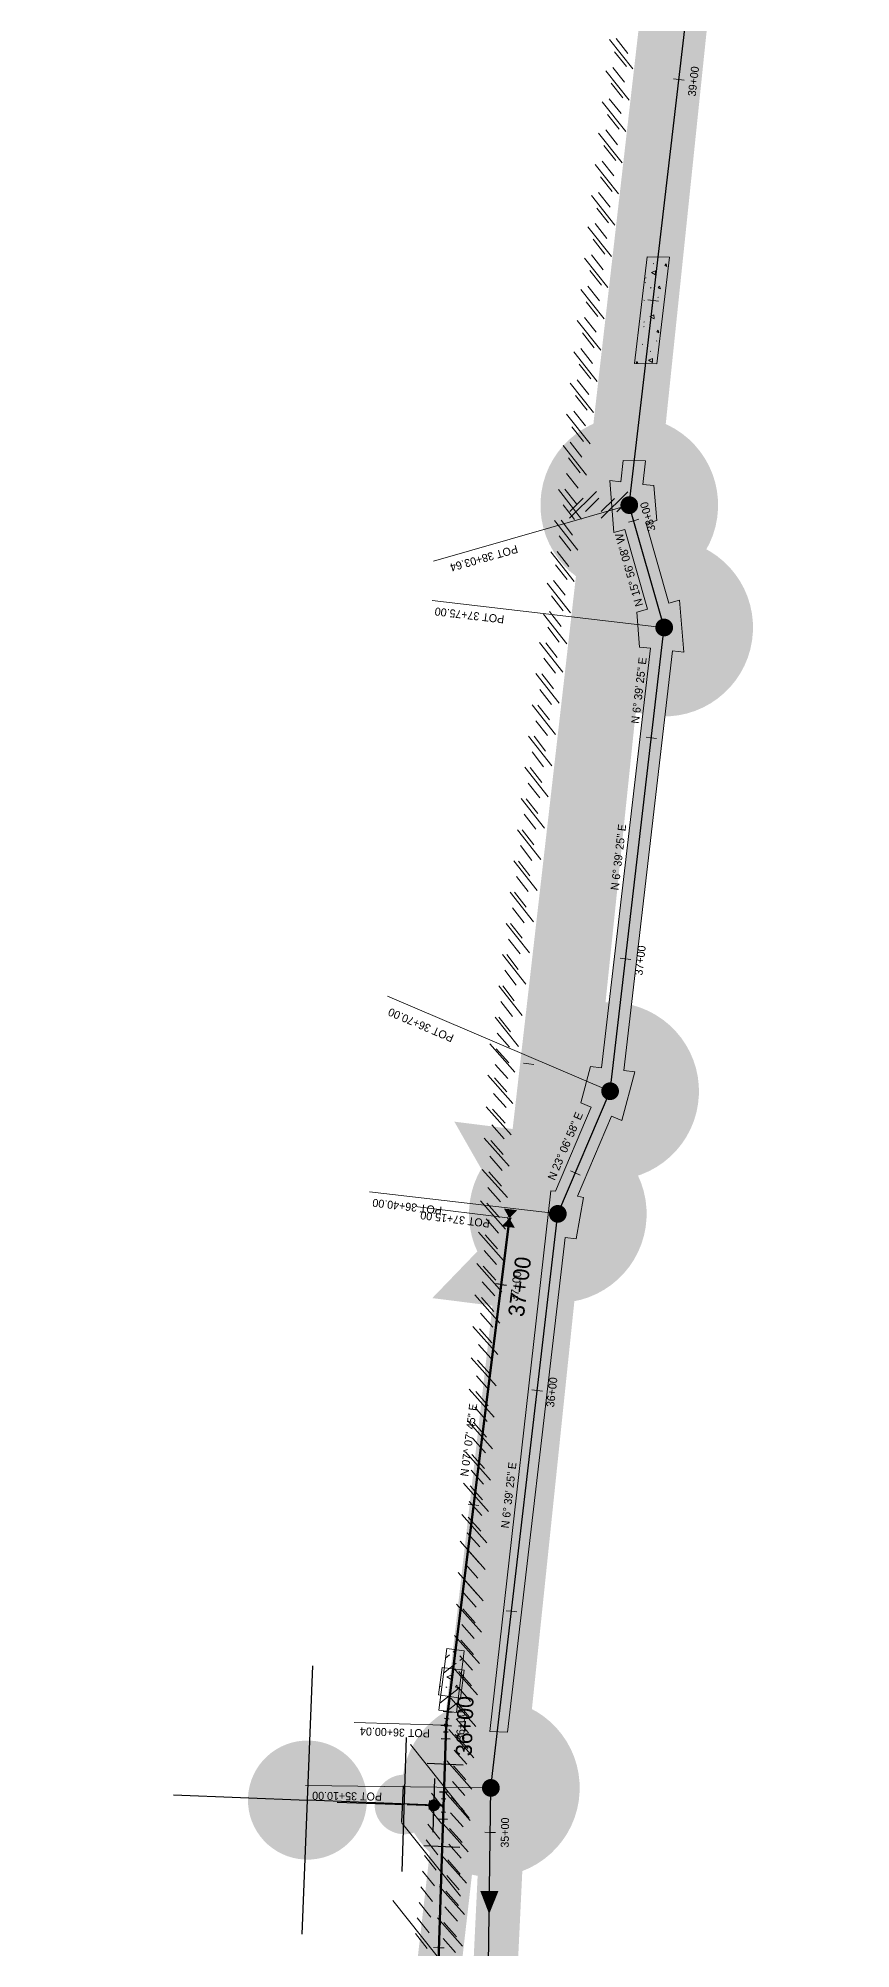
# Model space of a CAD drawing. Extents: x 2536931 to 2538613, y 7112513 to 7131087.
# Drawn here: x 2538331.3 to 2538514.2, y 7128406.8 to 7128836.5 of the extents above; entities that cross this region are included whole.
import ezdxf
from ezdxf.enums import TextEntityAlignment as Align

# ---------------------------------------------------------------- set-up
doc = ezdxf.new("R2010")
doc.units = 0
doc.header["$MEASUREMENT"] = 0
for name, color, linetype, lineweight in [('C-FIRE-HYDT-100SCALE', 7, 'Continuous', 30), ('C-FIRE-HYDT-200SCALE', 3, 'Continuous', 30), ('C-FIRE-HYDT-20SCALE', 30, 'Continuous', 30), ('C-FIRE-HYDT-40SCALE', 1, 'Continuous', 30), ('C-PIPE-CASING', 6, 'Continuous', 13), ('C-PVMT-CONC-REPAIR', 7, 'Continuous', 0), ('C-SSWR-MHOL', 6, 'Continuous', 30), ('C-SSWR-MHOL-200SCALE', 6, 'Continuous', 30), ('C-SSWR-MHOL-20SCALE', 6, 'Continuous', 30), ('C-SSWR-UGND', 1, 'Continuous', 30), ('C-SSWR-UGND-ABAN', 7, 'Continuous', 13), ('C-SSWR-UGND-ABAN-20-SCALE', 7, 'Continuous', 13), ('C-WATR-INST-100SCALE', 7, 'Continuous', 30), ('C-WATR-INST-200SCALE', 3, 'Continuous', 30), ('C-WATR-INST-20SCALE', 30, 'Continuous', 30), ('C-WATR-INST-40SCALE', 1, 'Continuous', 30), ('C-WATR-UGND', 4, 'Continuous', 53), ('C-WATR-UGND-ABANDON-100', 7, 'Continuous', 13), ('C-WATR-UGND-ABANDON-20', 7, 'Continuous', 13), ('CONCRETE REPAIR', 7, 'Continuous', 13), ('D_ALIGN_WL_20_SCALE', 7, 'Continuous', 30), ('D_ALIGN_WL_40_SCALE', 7, 'Continuous', 30), ('D_ALIGN_WL_POT_20_SCALE', 7, 'Continuous', 0), ('distance', 54, 'Continuous', 0)]:
    doc.layers.add(name, color=color, linetype=linetype, lineweight=lineweight)
doc.layers.add('C-WATR-UGND-OLD', color=56, linetype='Continuous', lineweight=53, plot=False)
doc.styles.add('L90', font='simplex.shx', dxfattribs={"height": 0.0075})
doc.styles.add('Style-BRIDGE', font='BRIDGE.shx')

# ---------------------------------------------------------------- blocks, each defined once
blk = doc.blocks.new('FHP40SC')
at = {"layer": 'C-FIRE-HYDT-40SCALE'}
h = blk.add_hatch(color=256, dxfattribs=at)
edge = h.paths.add_edge_path()
edge.add_arc((0, 0), 2.68, 0.0002, 360.0002)
for p, q in [((0, 6.04), (0, 0)), ((-6.04, 0), (6.04, 0))]:
    blk.add_line(p, q, dxfattribs=at)
blk = doc.blocks.new('WVP40SC_1')
at = {"layer": 'C-WATR-INST-20SCALE', "extrusion": (0, 0, -1)}
blk.add_solid([(4, -3), (4, 3), (0, 0)], dxfattribs=at)
at = {"layer": 'C-WATR-INST-20SCALE'}
blk.add_solid([(0, 0), (4, -3), (4, 3)], dxfattribs=at)
blk = doc.blocks.new('WVP40SC_2')
at = {"layer": 'C-WATR-INST-200SCALE', "extrusion": (0, 0, -1)}
blk.add_solid([(4, -3), (4, 3), (0, 0)], dxfattribs=at)
at = {"layer": 'C-WATR-INST-200SCALE'}
blk.add_solid([(0, 0), (4, -3), (4, 3)], dxfattribs=at)
blk = doc.blocks.new('TP20SC_1')
at = {"layer": 'C-WATR-INST-40SCALE'}
for p, q in [((-1.54, -0.51), (-1.54, 0.51)), ((-1.54, 0), (0, 0)), ((-0.51, 1.54), (0.51, 1.54)), ((0, 1.54), (0, 0)), ((1.54, 0), (0, 0)), ((1.54, 0.51), (1.54, -0.51))]:
    blk.add_line(p, q, dxfattribs=at)
blk = doc.blocks.new('WVP40SC_3')
at = {"layer": 'C-WATR-UGND-OLD', "extrusion": (0, 0, -1)}
blk.add_solid([(4, -3), (4, 3), (0, 0)], dxfattribs=at)
at = {"layer": 'C-WATR-UGND-OLD'}
blk.add_solid([(0, 0), (4, -3), (4, 3)], dxfattribs=at)
blk = doc.blocks.new('FHP40SC_3')
at = {"layer": 'C-FIRE-HYDT-200SCALE'}
h = blk.add_hatch(color=256, dxfattribs=at)
edge = h.paths.add_edge_path()
edge.add_arc((0, 0), 2.68, 0.0002, 360.0002)
for p, q in [((0, 6.04), (0, 0)), ((-6.04, 0), (6.04, 0))]:
    blk.add_line(p, q, dxfattribs=at)
blk = doc.blocks.new('FHP40SC_2')
at = {"layer": 'C-FIRE-HYDT-200SCALE'}
h = blk.add_hatch(color=256, dxfattribs=at)
edge = h.paths.add_edge_path()
edge.add_arc((0, 0), 2.679, 0.00017, 360.00017)
for p, q in [((0, 6.04), (0, 0)), ((-6.04, 0), (6.04, 0))]:
    blk.add_line(p, q, dxfattribs=at)
blk = doc.blocks.new('*U112')
at = {"layer": 'C-WATR-INST-200SCALE'}
for p, q in [((6.73, 9.23), (-1.41, 9.31)), ((2.66, 9.27), (2.5, -9.27)), ((-6.66, 4.15), (-6.73, -3.99)), ((6.56, -9.31), (-1.57, -9.24))]:
    blk.add_line(p, q, dxfattribs=at)
blk = doc.blocks.new('*U111')
at = {"layer": 'C-WATR-INST-200SCALE'}
blk.add_line((-28.25, 0.9), (2.4, 0), dxfattribs=at)
at = {"layer": 'C-FIRE-HYDT-200SCALE', "xscale": 5, "yscale": 5, "zscale": 5.000000000000001, "rotation": 268.3181426825738}
blk.add_blockref('FHP40SC_2', (2.4, 0), dxfattribs=at)
at = {"layer": 'C-WATR-INST-200SCALE', "rotation": 178.827949876491}
blk.add_blockref('*U112', (-25.67, 0.85), dxfattribs=at)
blk = doc.blocks.new('TP20SC')
at = {"layer": 'C-WATR-INST-20SCALE'}
for p, q in [((-1.54, -0.51), (-1.54, 0.51)), ((-1.54, 0), (0, 0)), ((-0.51, 1.54), (0.51, 1.54)), ((0, 1.54), (0, 0)), ((1.54, 0), (0, 0)), ((1.54, 0.51), (1.54, -0.51))]:
    blk.add_line(p, q, dxfattribs=at)
blk = doc.blocks.new('FHP40SC_1')
at = {"layer": 'C-FIRE-HYDT-20SCALE'}
h = blk.add_hatch(color=256, dxfattribs=at)
edge = h.paths.add_edge_path()
edge.add_arc((0, 0), 2.68, 0.00017, 360.00017)
for p, q in [((0, 6.04), (0, 0)), ((-6.04, 0), (6.04, 0))]:
    blk.add_line(p, q, dxfattribs=at)

msp = doc.modelspace()

# ---------------------------------------------------------------- hatches: boundary and pattern name
at = {"layer": 'C-PIPE-CASING'}
h = msp.add_hatch(dxfattribs=at)
h.set_pattern_fill('ANSI32', color=256, style=0)
h.set_pattern_definition([(217.87, (2538423.891, 7128472.855), (7.7368, 15.1374), [14.4, -1]), (217.87, (2538425.364, 7128470.961), (7.7368, 15.1374), [14.4, -1])])
h.paths.add_polyline_path([(2538421.5, 7128460.42), (2538423.24, 7128474.32), (2538427.21, 7128473.82), (2538425.47, 7128459.93)])
at = {"layer": 'C-PVMT-CONC-REPAIR'}
h = msp.add_hatch(dxfattribs=at)
h.set_pattern_fill('CONCRT', color=256, style=0)
h.set_pattern_definition([(151.956, (2538463.8256, 7128775.5426), (42.51627, -21.21415), [0.5131, -66.8511]), (51.105, (2538463.3728, 7128775.7838), (-45.247607, -57.65857), [0.4588, -85.9072]), (-74.308, (2538463.6609, 7128776.1409), (7.61557, -29.876465), [0.62056, -113.271]), (169.899, (2538465.818, 7128778.0923), (8.63982, -0.29919), [1.0675, -68.7925]), (41.576, (2538464.7671, 7128778.2795), (-44.56477, -37.94039), [0.9491, -70.6292]), (-66.4356, (2538465.4771, 7128778.9093), (40.126353, -90.227782), [0.867, -119.4077]), (150.6013, (2538461.2717, 7128773.6837), (76.392722, -42.129107), [1.06754, -106.0586]), (22.551, (2538460.3417, 7128774.2078), (-17.62106, -9.2607), [0.9594, -46.5556]), (-86.975, (2538461.2277, 7128774.5757), (-0.341417, -9.85909), [0.8746, -98.1534]), (31.124, (2538462.1223, 7128778.4672), (-44.223356, -28.0813), [0.1334, -72.1103]), (153.482, (2538460.5855, 7128780.5937), (16.93823, -10.45748), [0.1822, -47.3328]), (153.482, (2538467.7518, 7128777.4578), (16.93823, -10.45748), [0.1822, -47.3328]), (153.482, (2538465.5489, 7128775.8495), (16.93823, -10.45748), [0.1822, -47.3328]), (4.5266, (2538466.1655, 7128780.2293), (-78.099806, -7.166344), [0.1675, -86.84355]), (153.482, (2538460.859, 7128776.197), (16.93823, -10.45748), [0.1822, -47.3328]), (153.482, (2538464.6935, 7128773.0654), (16.93823, -10.45748), [0.1822, -47.3328]), (151.956, (2538466.6361, 7128773.0352), (42.51627, -21.21415), [0.5131, -66.8511]), (51.105, (2538466.1833, 7128773.2764), (-45.247607, -57.65857), [0.4588, -85.9072]), (-74.308, (2538466.4714, 7128773.6335), (7.61557, -29.876465), [0.62056, -113.271]), (151.9556, (2538462.6703, 7128780.392), (42.51627, -21.21415), [0.5131, -66.8511]), (51.105, (2538462.2175, 7128780.6332), (-45.247607, -57.65857), [0.4588, -85.9072]), (-74.308, (2538462.50556, 7128780.99024), (7.61557, -29.876465), [0.62056, -113.271]), (31.124, (2538458.9907, 7128772.948), (-44.223356, -28.0813), [0.1334, -72.1103]), (31.124, (2538459.2527, 7128781.7322), (-44.223356, -28.0813), [0.13345, -72.1103])])
h.paths.add_polyline_path([(2538473.38, 7128787.29), (2538468.35, 7128787.34), (2538465.55, 7128763.34), (2538470.58, 7128763.29)])
h = msp.add_hatch(dxfattribs=at)
h.set_pattern_fill('CONCRT', color=256, style=0)
h.set_pattern_definition([(151.9556, (2538444.8888, 7128573.6308), (42.516271, -21.214151), [0.51306, -66.8511]), (51.105, (2538444.4359, 7128573.872), (-45.247607, -57.658571), [0.4588, -85.90722]), (-74.30805, (2538444.724, 7128574.2291), (7.6155703, -29.8764646), [0.62056, -113.27097]), (169.8987, (2538446.8812, 7128576.1805), (8.639821, -0.299194), [1.0675, -68.7925]), (41.576, (2538445.8302, 7128576.3677), (-44.564773, -37.9403905), [0.9491, -70.6292]), (-66.4356, (2538446.54025, 7128576.9975), (40.126353, -90.227782), [0.86697, -119.40772]), (150.60126, (2538442.3349, 7128571.7719), (76.3927218, -42.1291073), [1.06754, -106.05862]), (22.5509, (2538441.4048, 7128572.296), (-17.621059, -9.260702), [0.9594, -46.5556]), (-86.97513, (2538442.29085, 7128572.6639), (-0.341417, -9.85909), [0.87464, -98.15343]), (31.1238, (2538443.1855, 7128576.5554), (-44.223356, -28.0813), [0.13345, -72.1103]), (153.4824, (2538441.6487, 7128578.6819), (16.938225, -10.457478), [0.1822, -47.33276]), (153.4824, (2538448.815, 7128575.546), (16.938225, -10.457478), [0.1822, -47.33276]), (153.4824, (2538446.612, 7128573.9377), (16.938225, -10.457478), [0.1822, -47.33276]), (4.52665, (2538447.2287, 7128578.3175), (-78.0998065, -7.1663437), [0.1675, -86.84355]), (153.4824, (2538441.9221, 7128574.2852), (16.938225, -10.457478), [0.1822, -47.33276]), (153.4824, (2538445.7566, 7128571.1536), (16.938225, -10.457478), [0.1822, -47.33276]), (151.9556, (2538447.6993, 7128571.1234), (42.516271, -21.214151), [0.51306, -66.8511]), (51.10497, (2538447.2465, 7128571.3646), (-45.247607, -57.658571), [0.4588, -85.90722]), (-74.30805, (2538447.53454, 7128571.7217), (7.6155703, -29.8764646), [0.62056, -113.27097]), (151.9556, (2538443.7334, 7128578.4801), (42.516271, -21.214151), [0.51306, -66.8511]), (51.105, (2538443.2806, 7128578.7214), (-45.247607, -57.658571), [0.4588, -85.90722]), (-74.30805, (2538443.5687, 7128579.07844), (7.6155703, -29.8764646), [0.62056, -113.27097]), (31.1238, (2538440.0539, 7128571.0362), (-44.223356, -28.0813), [0.13345, -72.1103]), (31.1238, (2538440.3159, 7128579.8204), (-44.223356, -28.0813), [0.13345, -72.1103])])
h.paths.add_polyline_path([(2538436.93, 7128455.5), (2538449.92, 7128566.78), (2538452.4, 7128566.49), (2538454.02, 7128575.76), (2538452.69, 7128576.07), (2538460.37, 7128594.08), (2538462.67, 7128593.1), (2538465.58, 7128604.05), (2538463.1, 7128604.34), (2538474.11, 7128698.7), (2538476.6, 7128698.41), (2538475.64, 7128710.14), (2538473.24, 7128709.45), (2538468.13, 7128727.37), (2538470.53, 7128728.05), (2538469.89, 7128735.87), (2538467.41, 7128736.16), (2538468.03, 7128741.45), (2538463, 7128741.51), (2538462.44, 7128736.74), (2538459.96, 7128737.03), (2538460.91, 7128725.31), (2538463.32, 7128725.99), (2538468.43, 7128708.08), (2538466.03, 7128707.39), (2538466.66, 7128699.57), (2538469.15, 7128699.28), (2538458.13, 7128604.92), (2538455.65, 7128605.21), (2538453.48, 7128597.03), (2538455.78, 7128596.05), (2538447.72, 7128577.17), (2538446.67, 7128577.27), (2538432.93, 7128455.62)])
at = {"layer": 'C-SSWR-MHOL'}
h = msp.add_hatch(color=256, dxfattribs=at)
edge = h.paths.add_edge_path()
edge.add_arc((2538464.35, 7128731.49), 4, 87.5172, 447.5172)
h = msp.add_hatch(color=256, dxfattribs=at)
edge = h.paths.add_edge_path()
edge.add_arc((2538472.21, 7128703.96), 4, 87.5172, 447.5172)
h = msp.add_hatch(color=256, dxfattribs=at)
edge = h.paths.add_edge_path()
edge.add_arc((2538460.04, 7128599.66), 4, 87.5172, 447.5172)
h = msp.add_hatch(color=256, dxfattribs=at)
edge = h.paths.add_edge_path()
edge.add_arc((2538448.26, 7128572.07), 4, 87.5172, 447.5172)
h = msp.add_hatch(color=256, dxfattribs=at)
edge = h.paths.add_edge_path()
edge.add_arc((2538433.19, 7128442.95), 4, 87.5172, 447.5172)
at = {"layer": 'C-SSWR-MHOL-200SCALE'}
h = msp.add_hatch(color=256, dxfattribs=at)
edge = h.paths.add_edge_path()
edge.add_arc((2538464.35, 7128731.49), 20, 87.5172, 447.5172)
h = msp.add_hatch(color=256, dxfattribs=at)
edge = h.paths.add_edge_path()
edge.add_arc((2538472.21, 7128703.96), 20, 87.5172, 447.5172)
h = msp.add_hatch(color=256, dxfattribs=at)
edge = h.paths.add_edge_path()
edge.add_arc((2538460.04, 7128599.66), 20, 87.5172, 447.5172)
h = msp.add_hatch(color=256, dxfattribs=at)
edge = h.paths.add_edge_path()
edge.add_arc((2538448.26, 7128572.07), 20, 87.5172, 447.5172)
h = msp.add_hatch(color=256, dxfattribs=at)
edge = h.paths.add_edge_path()
edge.add_arc((2538433.19, 7128442.95), 20, 87.5172, 447.5172)
at = {"layer": 'C-SSWR-MHOL-20SCALE'}
h = msp.add_hatch(color=256, dxfattribs=at)
edge = h.paths.add_edge_path()
edge.add_arc((2538464.35, 7128731.49), 2, 87.5172, 447.5172)
h = msp.add_hatch(color=256, dxfattribs=at)
edge = h.paths.add_edge_path()
edge.add_arc((2538472.21, 7128703.96), 2, 87.5172, 447.5172)
h = msp.add_hatch(color=256, dxfattribs=at)
edge = h.paths.add_edge_path()
edge.add_arc((2538460.04, 7128599.66), 2, 87.5172, 447.5172)
h = msp.add_hatch(color=256, dxfattribs=at)
edge = h.paths.add_edge_path()
edge.add_arc((2538448.26, 7128572.07), 2, 87.5172, 447.5172)
h = msp.add_hatch(color=256, dxfattribs=at)
edge = h.paths.add_edge_path()
edge.add_arc((2538433.19, 7128442.95), 2, 87.5172, 447.5172)
at = {"layer": 'CONCRETE REPAIR', "linetype": 'Continuous', "lineweight": 0}
h = msp.add_hatch(dxfattribs=at)
h.set_pattern_fill('CONCR2', color=256, style=0)
h.set_pattern_definition([(152.499, (2538418.2512, 7128469.7713), (18.07405, -10.53681), [0.6156, -91.2449]), (51.378, (2538417.70524, 7128470.05555), (-47.688198, -58.621107), [0.55305, -137.0636]), (-74.66, (2538418.0504, 7128470.4876), (-0.2945, -9.99566), [0.744, -30.6316]), (170.565, (2538420.6262, 7128472.8432), (63.99538, -11.88968), [1.2809, -72.9022]), (42.364, (2538419.3627, 7128473.0532), (-9.478744, -9.72509), [1.1455, -113.9125]), (-67.013, (2538420.209, 7128473.825), (8.8898, -10.2662), [1.0448, -20.9648]), (149.76, (2538415.198, 7128467.5247), (8.8898, -10.2662), [1.281, -19.6402]), (21.838, (2538414.0914, 7128468.1699), (-27.84727, -9.18394), [1.1313, -48.9746]), (-86.913, (2538415.1415, 7128468.5907), (6.23948, -100.227206), [1.0453, -109.3378]), (31.457, (2538416.1891, 7128473.2703), (-28.14175, -19.1796), [0.1601, -54.7088]), (154.787, (2538414.332, 7128475.8123), (27.25832, -10.80739), [0.2189, -49.887]), (154.787, (2538422.9507, 7128472.0937), (27.25832, -10.8074), [0.2187, -49.8872]), (154.787, (2538420.3173, 7128470.1501), (27.2583, -10.8074), [0.2189, -49.887]), (4.524, (2538418.3841, 7128475.4509), (9.184265, -0.270574), [0.201, -92.2241]), (154.787, (2538414.6873, 7128470.538), (27.25832, -10.80739), [0.2187, -49.8872]), (154.787, (2538419.308, 7128466.8041), (27.2583, -10.8074), [0.2188, -49.887]), (152.499, (2538421.6394, 7128466.7797), (18.07405, -10.53681), [0.6157, -91.2448]), (51.378, (2538421.0933, 7128467.064), (-47.6882, -58.62111), [0.5533, -137.06337]), (-74.66, (2538421.4386, 7128467.4963), (-0.2945, -9.9957), [0.7441, -30.6314]), (152.499, (2538416.8348, 7128475.5833), (18.07405, -10.53681), [0.6156, -91.2449]), (51.378, (2538416.2888, 7128475.8675), (-47.688198, -58.621107), [0.55305, -137.0636]), (-74.659, (2538416.634, 7128476.2996), (-0.2945, -9.99566), [0.744, -30.6316]), (31.457, (2538422.4169, 7128468.73), (-28.14175, -19.1796), [0.1601, -54.7088]), (32.537, (2538422.0585, 7128475.753), (-28.14175, -19.1796), [0.1602, -88.7393])])
h.paths.add_polyline_path([(2538422.2, 7128470.07), (2538421.43, 7128463.91), (2538426.37, 7128463.11), (2538427.16, 7128469.45)])

# ---------------------------------------------------------------- linework, layer by layer
at = {"layer": 'C-PIPE-CASING', "linetype": 'Continuous', "lineweight": 13, "flags": 128}
msp.add_lwpolyline([(2538421.5, 7128460.42), (2538423.24, 7128474.32), (2538427.21, 7128473.82), (2538425.47, 7128459.93)], close=True, dxfattribs=at)
at = {"layer": 'C-PVMT-CONC-REPAIR', "lineweight": 13, "flags": 128}
for points in [[(2538468.35, 7128787.34), (2538465.55, 7128763.34), (2538470.58, 7128763.29), (2538473.38, 7128787.29)], [(2538436.93, 7128455.5), (2538432.93, 7128455.62), (2538446.67, 7128577.27), (2538447.72, 7128577.17), (2538455.78, 7128596.05), (2538453.48, 7128597.03), (2538455.65, 7128605.21), (2538458.13, 7128604.92), (2538469.15, 7128699.28), (2538466.66, 7128699.57), (2538466.03, 7128707.39), (2538468.43, 7128708.08), (2538463.32, 7128725.99), (2538460.91, 7128725.31), (2538459.96, 7128737.03), (2538462.44, 7128736.74), (2538463, 7128741.51), (2538468.03, 7128741.45), (2538467.41, 7128736.16), (2538469.89, 7128735.87), (2538470.53, 7128728.05), (2538468.13, 7128727.37), (2538473.24, 7128709.45), (2538475.64, 7128710.14), (2538476.6, 7128698.41), (2538474.11, 7128698.7), (2538463.1, 7128604.34), (2538465.58, 7128604.05), (2538462.67, 7128593.1), (2538460.37, 7128594.08), (2538452.69, 7128576.07), (2538454.02, 7128575.76), (2538452.4, 7128566.49), (2538449.92, 7128566.78)]]:
    msp.add_lwpolyline(points, close=True, dxfattribs=at)
at = {"layer": 'C-SSWR-UGND'}
for p, q in [((2538464.35, 7128731.49), (2538509.95, 7129122.21)), ((2538472.21, 7128703.96), (2538464.35, 7128731.49)), ((2538460.04, 7128599.66), (2538472.21, 7128703.96)), ((2538448.26, 7128572.07), (2538460.04, 7128599.66)), ((2538433.19, 7128442.95), (2538448.26, 7128572.07)), ((2538430.74, 7128266.02), (2538433.19, 7128442.95))]:
    msp.add_line(p, q, dxfattribs=at)
at = {"layer": 'C-SSWR-UGND', "extrusion": (0, 0, -1)}
for points in [[(-2538468.1, 7128781.91), (-2538469.61, 7128776.53), (-2538472.19, 7128781.48)], [(-2538468.18, 7128687.18), (-2538469.62, 7128681.79), (-2538472.27, 7128686.7)], [(-2538454.74, 7128592.5), (-2538454.6, 7128586.92), (-2538458.53, 7128590.89)], [(-2538430.79, 7128419.79), (-2538432.8, 7128414.58), (-2538434.9, 7128419.75)]]:
    msp.add_solid(points, dxfattribs=at)
at = {"layer": 'C-SSWR-UGND'}
msp.add_solid([(2538464.71, 7128722.74), (2538468.11, 7128718.32), (2538468.66, 7128723.87)], dxfattribs=at)
at = {"layer": 'C-SSWR-UGND-ABAN', "linetype": 'Continuous'}
for p, q in [((2538459.86, 7128836.23), (2538465.14, 7128829.59)), ((2538459.06, 7128829.2), (2538464.34, 7128822.56)), ((2538458.25, 7128822.18), (2538463.54, 7128815.54)), ((2538457.45, 7128815.15), (2538462.74, 7128808.51)), ((2538456.65, 7128808.13), (2538461.93, 7128801.49)), ((2538455.85, 7128801.1), (2538461.13, 7128794.46)), ((2538455.05, 7128794.08), (2538460.33, 7128787.43)), ((2538454.25, 7128787.05), (2538459.53, 7128780.41)), ((2538453.45, 7128780.02), (2538458.73, 7128773.38)), ((2538452.65, 7128773), (2538457.93, 7128766.36)), ((2538451.85, 7128765.97), (2538457.13, 7128759.33)), ((2538451.04, 7128758.95), (2538456.33, 7128752.31)), ((2538450.24, 7128751.92), (2538455.52, 7128745.28)), ((2538449.44, 7128744.9), (2538454.72, 7128738.26)), ((2538448.38, 7128735.02), (2538453.63, 7128728.36)), ((2538456.96, 7128734.53), (2538450.92, 7128728.57)), ((2538464.03, 7128734.49), (2538457.99, 7128728.53)), ((2538447.55, 7128728), (2538452.8, 7128721.34)), ((2538446.71, 7128720.98), (2538451.96, 7128714.31)), ((2538445.88, 7128713.96), (2538451.13, 7128707.29)), ((2538445.05, 7128706.94), (2538450.3, 7128700.27)), ((2538444.17, 7128700.61), (2538449.42, 7128693.94)), ((2538443.34, 7128693.59), (2538448.59, 7128686.92)), ((2538442.5, 7128686.56), (2538447.75, 7128679.9)), ((2538441.67, 7128679.54), (2538446.92, 7128672.88)), ((2538440.84, 7128672.52), (2538446.09, 7128665.86)), ((2538440, 7128665.5), (2538445.25, 7128658.83)), ((2538439.17, 7128658.48), (2538444.42, 7128651.81)), ((2538438.33, 7128651.46), (2538443.58, 7128644.79)), ((2538437.5, 7128644.43), (2538442.75, 7128637.77)), ((2538436.67, 7128637.41), (2538441.92, 7128630.75)), ((2538435.83, 7128630.39), (2538441.08, 7128623.73)), ((2538435, 7128623.37), (2538440.25, 7128616.7)), ((2538434.16, 7128616.35), (2538439.41, 7128609.68)), ((2538432.95, 7128610.3), (2538438.58, 7128603.95)), ((2538432.53, 7128603.24), (2538438.16, 7128596.89)), ((2538432.11, 7128596.18), (2538437.74, 7128589.83)), ((2538431.69, 7128589.12), (2538437.32, 7128582.77)), ((2538431.26, 7128582.06), (2538436.9, 7128575.72)), ((2538430.84, 7128575), (2538436.47, 7128568.66)), ((2538430.42, 7128567.95), (2538436.05, 7128561.6)), ((2538430, 7128560.89), (2538435.63, 7128554.54)), ((2538429.58, 7128553.83), (2538435.21, 7128547.48)), ((2538429.15, 7128546.77), (2538434.79, 7128540.42)), ((2538428.73, 7128539.71), (2538434.36, 7128533.36)), ((2538428.31, 7128532.65), (2538433.94, 7128526.31)), ((2538427.89, 7128525.6), (2538433.52, 7128519.25)), ((2538427.47, 7128518.54), (2538433.1, 7128512.19)), ((2538427.04, 7128511.48), (2538432.67, 7128505.13)), ((2538426.62, 7128504.42), (2538432.25, 7128498.07)), ((2538426.26, 7128498.43), (2538431.89, 7128492.08)), ((2538425.84, 7128491.37), (2538431.47, 7128485.02)), ((2538425.42, 7128484.31), (2538431.05, 7128477.97)), ((2538425, 7128477.25), (2538430.63, 7128470.91)), ((2538424.57, 7128470.2), (2538430.21, 7128463.85)), ((2538424.15, 7128463.14), (2538429.78, 7128456.79)), ((2538423.73, 7128456.08), (2538429.36, 7128449.73)), ((2538423.31, 7128449.02), (2538428.94, 7128442.67)), ((2538422.89, 7128441.96), (2538428.52, 7128435.61)), ((2538422.46, 7128434.9), (2538428.09, 7128428.56)), ((2538422.04, 7128427.85), (2538427.67, 7128421.5)), ((2538421.62, 7128420.79), (2538427.25, 7128414.44)), ((2538421.2, 7128413.73), (2538426.83, 7128407.38))]:
    msp.add_line(p, q, dxfattribs=at)
at = {"layer": 'C-SSWR-UGND-ABAN-20-SCALE', "linetype": 'Continuous'}
for p, q in [((2538461.39, 7128836.42), (2538464.03, 7128833.1)), ((2538461.05, 7128833.44), (2538463.69, 7128830.12)), ((2538460.25, 7128826.41), (2538462.89, 7128823.09)), ((2538460.65, 7128829.92), (2538463.29, 7128826.6)), ((2538459.85, 7128822.9), (2538462.49, 7128819.58)), ((2538459.45, 7128819.39), (2538462.09, 7128816.06)), ((2538459.05, 7128815.87), (2538461.69, 7128812.55)), ((2538458.24, 7128808.85), (2538460.89, 7128805.53)), ((2538458.64, 7128812.36), (2538461.29, 7128809.04)), ((2538457.84, 7128805.33), (2538460.48, 7128802.01)), ((2538457.44, 7128801.82), (2538460.08, 7128798.5)), ((2538457.04, 7128798.31), (2538459.68, 7128794.99)), ((2538456.64, 7128794.8), (2538459.28, 7128791.48)), ((2538455.84, 7128787.77), (2538458.48, 7128784.45)), ((2538456.24, 7128791.28), (2538458.88, 7128787.96)), ((2538455.44, 7128784.26), (2538458.08, 7128780.94)), ((2538455.04, 7128780.74), (2538457.68, 7128777.42)), ((2538454.64, 7128777.23), (2538457.28, 7128773.91)), ((2538453.84, 7128770.21), (2538456.48, 7128766.89)), ((2538454.24, 7128773.72), (2538456.88, 7128770.4)), ((2538453.44, 7128766.69), (2538456.08, 7128763.37)), ((2538453.04, 7128763.18), (2538455.68, 7128759.86)), ((2538452.64, 7128759.67), (2538455.28, 7128756.35)), ((2538452.24, 7128756.16), (2538454.88, 7128752.83)), ((2538451.43, 7128749.13), (2538454.08, 7128745.81)), ((2538451.83, 7128752.64), (2538454.48, 7128749.32)), ((2538451.03, 7128745.62), (2538453.67, 7128742.3)), ((2538450.63, 7128742.1), (2538453.27, 7128738.78)), ((2538450.23, 7128738.59), (2538452.87, 7128735.27)), ((2538449.43, 7128731.58), (2538452.04, 7128728.23)), ((2538449.83, 7128735.08), (2538452.47, 7128731.76)), ((2538453.95, 7128733.05), (2538450.93, 7128730.07)), ((2538457.49, 7128733.03), (2538454.47, 7128730.05)), ((2538461.02, 7128733.01), (2538458, 7128730.03)), ((2538464.56, 7128732.99), (2538461.54, 7128730)), ((2538448.99, 7128728.07), (2538451.6, 7128724.73)), ((2538448.55, 7128724.57), (2538451.16, 7128721.22)), ((2538448.11, 7128721.06), (2538450.72, 7128717.71)), ((2538447.3, 7128714.57), (2538449.9, 7128711.22)), ((2538447.74, 7128718.08), (2538450.34, 7128714.73)), ((2538446.86, 7128711.07), (2538449.46, 7128707.72)), ((2538446.42, 7128707.56), (2538449.02, 7128704.21)), ((2538445.98, 7128704.05), (2538448.58, 7128700.7)), ((2538445.54, 7128700.54), (2538448.15, 7128697.19)), ((2538444.66, 7128693.52), (2538447.27, 7128690.18)), ((2538445.1, 7128697.03), (2538447.71, 7128693.68)), ((2538444.22, 7128690.02), (2538446.83, 7128686.67)), ((2538443.78, 7128686.51), (2538446.39, 7128683.16)), ((2538443.34, 7128683), (2538445.95, 7128679.65)), ((2538442.46, 7128675.98), (2538445.07, 7128672.63)), ((2538442.9, 7128679.49), (2538445.51, 7128676.14)), ((2538442.02, 7128672.48), (2538444.63, 7128669.13)), ((2538441.59, 7128668.97), (2538444.19, 7128665.62)), ((2538441.15, 7128665.46), (2538443.75, 7128662.11)), ((2538440.27, 7128658.44), (2538442.87, 7128655.09)), ((2538440.71, 7128661.95), (2538443.31, 7128658.6)), ((2538439.83, 7128654.94), (2538442.43, 7128651.59)), ((2538439.39, 7128651.43), (2538441.99, 7128648.08)), ((2538438.95, 7128647.92), (2538441.55, 7128644.57)), ((2538438.51, 7128644.41), (2538441.11, 7128641.06)), ((2538437.63, 7128637.4), (2538440.23, 7128634.05)), ((2538438.07, 7128640.9), (2538440.67, 7128637.55)), ((2538437.19, 7128633.89), (2538439.79, 7128630.54)), ((2538436.75, 7128630.38), (2538439.35, 7128627.03)), ((2538436.31, 7128626.87), (2538438.91, 7128623.52)), ((2538435.43, 7128619.85), (2538438.03, 7128616.5)), ((2538435.87, 7128623.36), (2538438.47, 7128620.01)), ((2538434.99, 7128616.35), (2538437.59, 7128613)), ((2538434.6, 7128612.74), (2538437.42, 7128609.56)), ((2538434.39, 7128609.21), (2538437.21, 7128606.03)), ((2538434, 7128602.68), (2538436.82, 7128599.51)), ((2538434.18, 7128605.68), (2538436.99, 7128602.5)), ((2538433.79, 7128599.15), (2538436.6, 7128595.98)), ((2538433.58, 7128595.62), (2538436.39, 7128592.45)), ((2538433.37, 7128592.09), (2538436.18, 7128588.92)), ((2538433.16, 7128588.57), (2538435.97, 7128585.39)), ((2538432.73, 7128581.51), (2538435.55, 7128578.33)), ((2538432.94, 7128585.04), (2538435.76, 7128581.86)), ((2538432.52, 7128577.98), (2538435.34, 7128574.8)), ((2538432.31, 7128574.45), (2538435.13, 7128571.27)), ((2538432.1, 7128570.92), (2538434.92, 7128567.75)), ((2538431.68, 7128563.86), (2538434.49, 7128560.69)), ((2538431.89, 7128567.39), (2538434.71, 7128564.22)), ((2538431.47, 7128560.33), (2538434.28, 7128557.16)), ((2538431.26, 7128556.8), (2538434.07, 7128553.63)), ((2538431.05, 7128553.27), (2538433.86, 7128550.1)), ((2538430.83, 7128549.74), (2538433.65, 7128546.57)), ((2538430.41, 7128542.69), (2538433.23, 7128539.51)), ((2538430.62, 7128546.21), (2538433.44, 7128543.04)), ((2538430.2, 7128539.16), (2538433.02, 7128535.98)), ((2538429.99, 7128535.63), (2538432.81, 7128532.45)), ((2538429.78, 7128532.1), (2538432.59, 7128528.92)), ((2538429.57, 7128528.57), (2538432.38, 7128525.4)), ((2538429.15, 7128521.51), (2538431.96, 7128518.34)), ((2538429.36, 7128525.04), (2538432.17, 7128521.87)), ((2538428.93, 7128517.98), (2538431.75, 7128514.81)), ((2538428.72, 7128514.45), (2538431.54, 7128511.28)), ((2538428.51, 7128510.92), (2538431.33, 7128507.75)), ((2538428.09, 7128503.86), (2538430.91, 7128500.69)), ((2538428.3, 7128507.39), (2538431.12, 7128504.22)), ((2538427.88, 7128500.33), (2538430.69, 7128497.16)), ((2538427.67, 7128496.81), (2538430.48, 7128493.63)), ((2538427.46, 7128493.28), (2538430.27, 7128490.1)), ((2538427.07, 7128486.75), (2538429.88, 7128483.58)), ((2538427.25, 7128489.75), (2538430.06, 7128486.57)), ((2538426.86, 7128483.22), (2538429.67, 7128480.05)), ((2538426.64, 7128479.69), (2538429.46, 7128476.52)), ((2538426.43, 7128476.16), (2538429.25, 7128472.99)), ((2538426.22, 7128472.64), (2538429.04, 7128469.46)), ((2538425.8, 7128465.58), (2538428.62, 7128462.4)), ((2538426.01, 7128469.11), (2538428.83, 7128465.93)), ((2538425.59, 7128462.05), (2538428.4, 7128458.87)), ((2538425.38, 7128458.52), (2538428.19, 7128455.34)), ((2538425.17, 7128454.99), (2538427.98, 7128451.82)), ((2538424.75, 7128447.93), (2538427.56, 7128444.76)), ((2538424.96, 7128451.46), (2538427.77, 7128448.29)), ((2538424.53, 7128444.4), (2538427.35, 7128441.23)), ((2538424.32, 7128440.87), (2538427.14, 7128437.7)), ((2538424.11, 7128437.34), (2538426.93, 7128434.17)), ((2538423.9, 7128433.81), (2538426.72, 7128430.64)), ((2538423.48, 7128426.76), (2538426.29, 7128423.58)), ((2538423.69, 7128430.28), (2538426.51, 7128427.11)), ((2538423.27, 7128423.23), (2538426.08, 7128420.05)), ((2538423.06, 7128419.7), (2538425.87, 7128416.52)), ((2538422.85, 7128416.17), (2538425.66, 7128412.99)), ((2538422.63, 7128412.64), (2538425.45, 7128409.46)), ((2538422.42, 7128409.11), (2538425.24, 7128405.94))]:
    msp.add_line(p, q, dxfattribs=at)
at = {"layer": 'C-WATR-INST-20SCALE'}
for p, q in [((2538422.77, 7128458.62), (2538423.79, 7128458.5)), ((2538423.04, 7128455.49), (2538423.09, 7128457.03)), ((2538423.28, 7128458.56), (2538423.09, 7128457.03)), ((2538423.56, 7128455.47), (2538422.53, 7128455.5))]:
    msp.add_line(p, q, dxfattribs=at)
at = {"layer": 'C-WATR-INST-40SCALE'}
for p, q in [((2538422.45, 7128460.22), (2538424.49, 7128459.96)), ((2538422.99, 7128453.95), (2538423.09, 7128457.03)), ((2538423.47, 7128460.09), (2538423.09, 7128457.03)), ((2538424.02, 7128453.91), (2538421.97, 7128453.98))]:
    msp.add_line(p, q, dxfattribs=at)
at = {"layer": 'C-WATR-UGND'}
for p, q in [((2538423.09, 7128457.03), (2538437.36, 7128571.1)), ((2538368.71, 7126732.77), (2538423.09, 7128457.03)), ((2538422.52, 7128438.99), (2538420.4, 7128439.06))]:
    msp.add_line(p, q, dxfattribs=at)
at = {"layer": 'C-WATR-UGND-ABANDON-100'}
for p, q in [((2538415.06, 7128452.73), (2538428.29, 7128436.15)), ((2538413.09, 7128435.16), (2538426.32, 7128418.58)), ((2538411.12, 7128417.6), (2538424.35, 7128401.02))]:
    msp.add_line(p, q, dxfattribs=at)
at = {"layer": 'C-WATR-UGND-ABANDON-20', "linetype": 'Continuous'}
for p, q in [((2538419.84, 7128441.77), (2538422.48, 7128438.45)), ((2538419.44, 7128438.26), (2538422.08, 7128434.94)), ((2538418.63, 7128431.25), (2538421.27, 7128427.93)), ((2538419.03, 7128434.77), (2538421.67, 7128431.45)), ((2538418.23, 7128427.74), (2538420.87, 7128424.42)), ((2538417.83, 7128424.23), (2538420.47, 7128420.91)), ((2538417.43, 7128420.72), (2538420.07, 7128417.39)), ((2538416.62, 7128413.69), (2538419.26, 7128410.37)), ((2538417.03, 7128417.2), (2538419.67, 7128413.88)), ((2538416.22, 7128410.18), (2538418.86, 7128406.86))]:
    msp.add_line(p, q, dxfattribs=at)
at = {"layer": 'CONCRETE REPAIR', "linetype": 'Continuous', "lineweight": 13, "flags": 128}
msp.add_lwpolyline([(2538422.2, 7128470.07), (2538421.43, 7128463.91), (2538426.37, 7128463.11), (2538427.16, 7128469.45)], close=True, dxfattribs=at)
at = {"layer": 'D_ALIGN_WL_20_SCALE', "color": 2, "lineweight": 13}
for p, q in [((2538475.52, 7128827.2), (2538474.33, 7128827.34)), ((2538475.52, 7128827.2), (2538476.71, 7128827.06)), ((2538469.72, 7128777.54), (2538468.53, 7128777.68)), ((2538469.72, 7128777.54), (2538470.92, 7128777.4)), ((2538465.35, 7128727.99), (2538464.19, 7128727.66)), ((2538465.35, 7128727.99), (2538466.5, 7128728.32)), ((2538469.31, 7128679.12), (2538468.12, 7128679.26)), ((2538469.31, 7128679.12), (2538470.5, 7128678.98)), ((2538463.52, 7128629.46), (2538462.32, 7128629.6)), ((2538463.52, 7128629.46), (2538464.71, 7128629.32)), ((2538452.19, 7128581.27), (2538451.08, 7128581.74)), ((2538452.19, 7128581.27), (2538453.29, 7128580.8)), ((2538443.62, 7128532.34), (2538442.43, 7128532.48)), ((2538443.62, 7128532.34), (2538444.81, 7128532.2)), ((2538437.83, 7128482.68), (2538436.63, 7128482.81)), ((2538437.83, 7128482.68), (2538439.02, 7128482.54)), ((2538433.05, 7128432.95), (2538431.85, 7128432.96)), ((2538433.05, 7128432.95), (2538434.25, 7128432.93))]:
    msp.add_line(p, q, dxfattribs=at)
at = {"layer": 'D_ALIGN_WL_20_SCALE', "color": 6, "lineweight": 13}
for p, q in [((2538441.7, 7128605.83), (2538440.51, 7128605.98)), ((2538441.7, 7128605.83), (2538442.89, 7128605.68)), ((2538435.5, 7128556.21), (2538434.3, 7128556.36)), ((2538435.5, 7128556.21), (2538436.69, 7128556.06)), ((2538429.29, 7128506.6), (2538428.1, 7128506.75)), ((2538429.29, 7128506.6), (2538430.48, 7128506.45)), ((2538423.09, 7128456.99), (2538421.89, 7128457.02)), ((2538423.09, 7128456.99), (2538424.29, 7128456.95)), ((2538421.51, 7128407.01), (2538420.31, 7128407.05)), ((2538421.51, 7128407.01), (2538422.71, 7128406.97))]:
    msp.add_line(p, q, dxfattribs=at)
at = {"layer": 'D_ALIGN_WL_40_SCALE', "color": 6}
for p, q in [((2538435.5, 7128556.21), (2538434.3, 7128556.36)), ((2538435.5, 7128556.21), (2538436.69, 7128556.06)), ((2538423.09, 7128456.99), (2538421.89, 7128457.02)), ((2538423.09, 7128456.99), (2538424.29, 7128456.95))]:
    msp.add_line(p, q, dxfattribs=at)
at = {"layer": 'D_ALIGN_WL_POT_20_SCALE', "color": 2, "lineweight": 13}
for p, q in [((2538463.96, 7128731.38), (2538420.28, 7128718.9)), ((2538471.81, 7128704), (2538420.01, 7128710.05)), ((2538459.67, 7128599.82), (2538409.92, 7128621.06)), ((2538447.86, 7128572.12), (2538405.87, 7128577.02)), ((2538432.79, 7128442.95), (2538391.49, 7128443.52))]:
    msp.add_line(p, q, dxfattribs=at)
at = {"layer": 'D_ALIGN_WL_POT_20_SCALE', "color": 6, "lineweight": 13}
for p, q in [((2538436.96, 7128571.15), (2538416.13, 7128573.76)), ((2538422.69, 7128457.04), (2538402.39, 7128457.68))]:
    msp.add_line(p, q, dxfattribs=at)
at = {"layer": 'D_ALIGN_WL_POT_20_SCALE', "color": 2, "lineweight": 13}
for centre in [(2538464.35, 7128731.49), (2538472.21, 7128703.96), (2538460.04, 7128599.66), (2538448.26, 7128572.07), (2538433.19, 7128442.95)]:
    msp.add_circle(centre, 0.4, dxfattribs=at)
at = {"layer": 'D_ALIGN_WL_POT_20_SCALE', "color": 6, "lineweight": 13}
for centre in [(2538437.36, 7128571.1), (2538423.09, 7128457.03)]:
    msp.add_circle(centre, 0.4, dxfattribs=at)
at = {"layer": 'distance', "color": 7, "linetype": 'Continuous', "lineweight": 0, "const_width": 10}
for points in [[(2538509.23, 7129167.85), (2538386.36, 7128095.99), (2538358.75, 7127119.82), (2538359.33, 7126636.89), (2538336.27, 7125875.85)], [(2538350.05, 7125872.84), (2538429.93, 7128312.9), (2538436.68, 7128453.75), (2538506.78, 7129126.31)]]:
    msp.add_lwpolyline(points, dxfattribs=at)

# ---------------------------------------------------------------- block references
at = {"layer": 'C-FIRE-HYDT-100SCALE', "xscale": 2.5, "yscale": 2.5, "zscale": 2.5, "rotation": 88.19311564985298}
msp.add_blockref('FHP40SC_3', (2538413.71, 7128439.23), dxfattribs=at)
at = {"layer": 'C-FIRE-HYDT-200SCALE', "rotation": 179.3999553757785}
msp.add_blockref('*U111', (2538394.29, 7128440.19), dxfattribs=at)
at = {"layer": 'C-FIRE-HYDT-20SCALE', "xscale": 0.4999999999999999, "yscale": 0.5, "zscale": 0.5, "rotation": 88.17507456812496}
msp.add_blockref('FHP40SC_1', (2538420.4, 7128439.06), dxfattribs=at)
at = {"layer": 'C-FIRE-HYDT-40SCALE', "rotation": 88.17507456812496}
msp.add_blockref('FHP40SC', (2538420.4, 7128439.02), dxfattribs=at)
at = {"layer": 'C-WATR-INST-100SCALE', "xscale": 2.5, "yscale": 2.5, "zscale": 2.5, "rotation": 82.8707390816435}
msp.add_blockref('WVP40SC_3', (2538437.36, 7128571.1), dxfattribs=at)
at = {"layer": 'C-WATR-INST-200SCALE', "xscale": 5.000000000000002, "yscale": 5.000000000000002, "zscale": 5.000000000000002, "rotation": 82.86542360549937}
msp.add_blockref('WVP40SC_2', (2538437.36, 7128571.1), dxfattribs=at)
at = {"layer": 'C-WATR-INST-20SCALE', "xscale": 0.4999999999999998, "yscale": 0.4999999999999999, "zscale": 0.4999999999999999, "rotation": 82.86542805836851}
msp.add_blockref('WVP40SC_1', (2538437.36, 7128571.1), dxfattribs=at)
at = {"layer": 'C-WATR-INST-20SCALE', "rotation": 88.19367773233083}
msp.add_blockref('TP20SC', (2538422.52, 7128438.99), dxfattribs=at)
at = {"layer": 'C-WATR-INST-40SCALE', "xscale": 2.000000000226625, "yscale": 2.000000000226625, "zscale": 2.000000000226625, "rotation": 88.19367773233083}
msp.add_blockref('TP20SC_1', (2538422.52, 7128438.99), dxfattribs=at)

# ---------------------------------------------------------------- texts
at = {"layer": 'D_ALIGN_WL_20_SCALE', "color": 2, "lineweight": 13, "style": 'Style-BRIDGE'}
for s, rotation, p in [('39+00', 83.3432, (2538477.9, 7128826.92)), ('38+00', 105.9355, (2538467.65, 7128728.65)), ('N 15%%d 56\' 08" W', 105.9355, (2538463.44, 7128716.66)), ('N 6%%d 39\' 25" E', 83.3432, (2538465.62, 7128689.9)), ('N 6%%d 39\' 25" E', 83.3432, (2538461.01, 7128652.43)), ('37+00', 83.3432, (2538465.9, 7128629.18)), ('N 23%%d 06\' 58" E', 66.8839, (2538449.11, 7128587.68)), ('36+00', 83.3432, (2538446.01, 7128532.06)), ('N 6%%d 39\' 25" E', 83.3432, (2538436.32, 7128508.91)), ('35+00', 89.208, (2538435.45, 7128432.91))]:
    msp.add_text(s, height=1.8, rotation=rotation, dxfattribs=at).set_placement(p, align=Align.TOP_CENTER)
at = {"layer": 'D_ALIGN_WL_20_SCALE', "color": 6, "lineweight": 13, "char_height": 1.8, "attachment_point": 2, "line_spacing_factor": 0.722892, "style": 'L90'}
for s, insert, rotation in [('\\FBRIDGE.shx;37+00', (2538437.88, 7128555.92), 82.8707), ('\\FBRIDGE.shx;N 07^  07\' 45" E', (2538427.32, 7128521.33), 82.8707), ('\\FBRIDGE.shx;36+00', (2538425.49, 7128456.91), 88.1937)]:
    msp.add_mtext(s, dxfattribs=dict(at, insert=insert, rotation=rotation))
at = {"layer": 'D_ALIGN_WL_40_SCALE', "color": 6, "char_height": 3.6, "attachment_point": 2, "line_spacing_factor": 0.722892, "style": 'L90'}
for s, insert, rotation in [('\\FBRIDGE.shx;37+00', (2538437.88, 7128555.92), 82.8707), ('\\FBRIDGE.shx;36+00', (2538425.49, 7128456.91), 88.1937)]:
    msp.add_mtext(s, dxfattribs=dict(at, insert=insert, rotation=rotation))
at = {"layer": 'D_ALIGN_WL_POT_20_SCALE', "color": 2, "lineweight": 13, "style": 'Style-BRIDGE'}
for s, rotation, p in [('POT 38+03.64', 195.9355, (2538431.88, 7128718.67)), ('POT 37+75.00', 173.3432, (2538428.27, 7128705.79)), ('POT 36+70.00', 156.8839, (2538417.08, 7128613.71)), ('POT 36+40.00', 173.3432, (2538414.24, 7128572.79)), ('POT 35+10.00', 179.208, (2538400.81, 7128440.19))]:
    msp.add_text(s, height=1.8, rotation=rotation, dxfattribs=at).set_placement(p, align=Align.TOP_CENTER)
at = {"layer": 'D_ALIGN_WL_POT_20_SCALE', "color": 6, "lineweight": 13, "style": 'Style-BRIDGE'}
for s, rotation, p in [('POT 37+15.00', 172.8707, (2538425.02, 7128569.93)), ('POT 36+00.04', 178.1937, (2538411.56, 7128454.54))]:
    msp.add_text(s, height=1.8, rotation=rotation, dxfattribs=at).set_placement(p, align=Align.TOP_CENTER)

doc.saveas('drawing.dxf')
